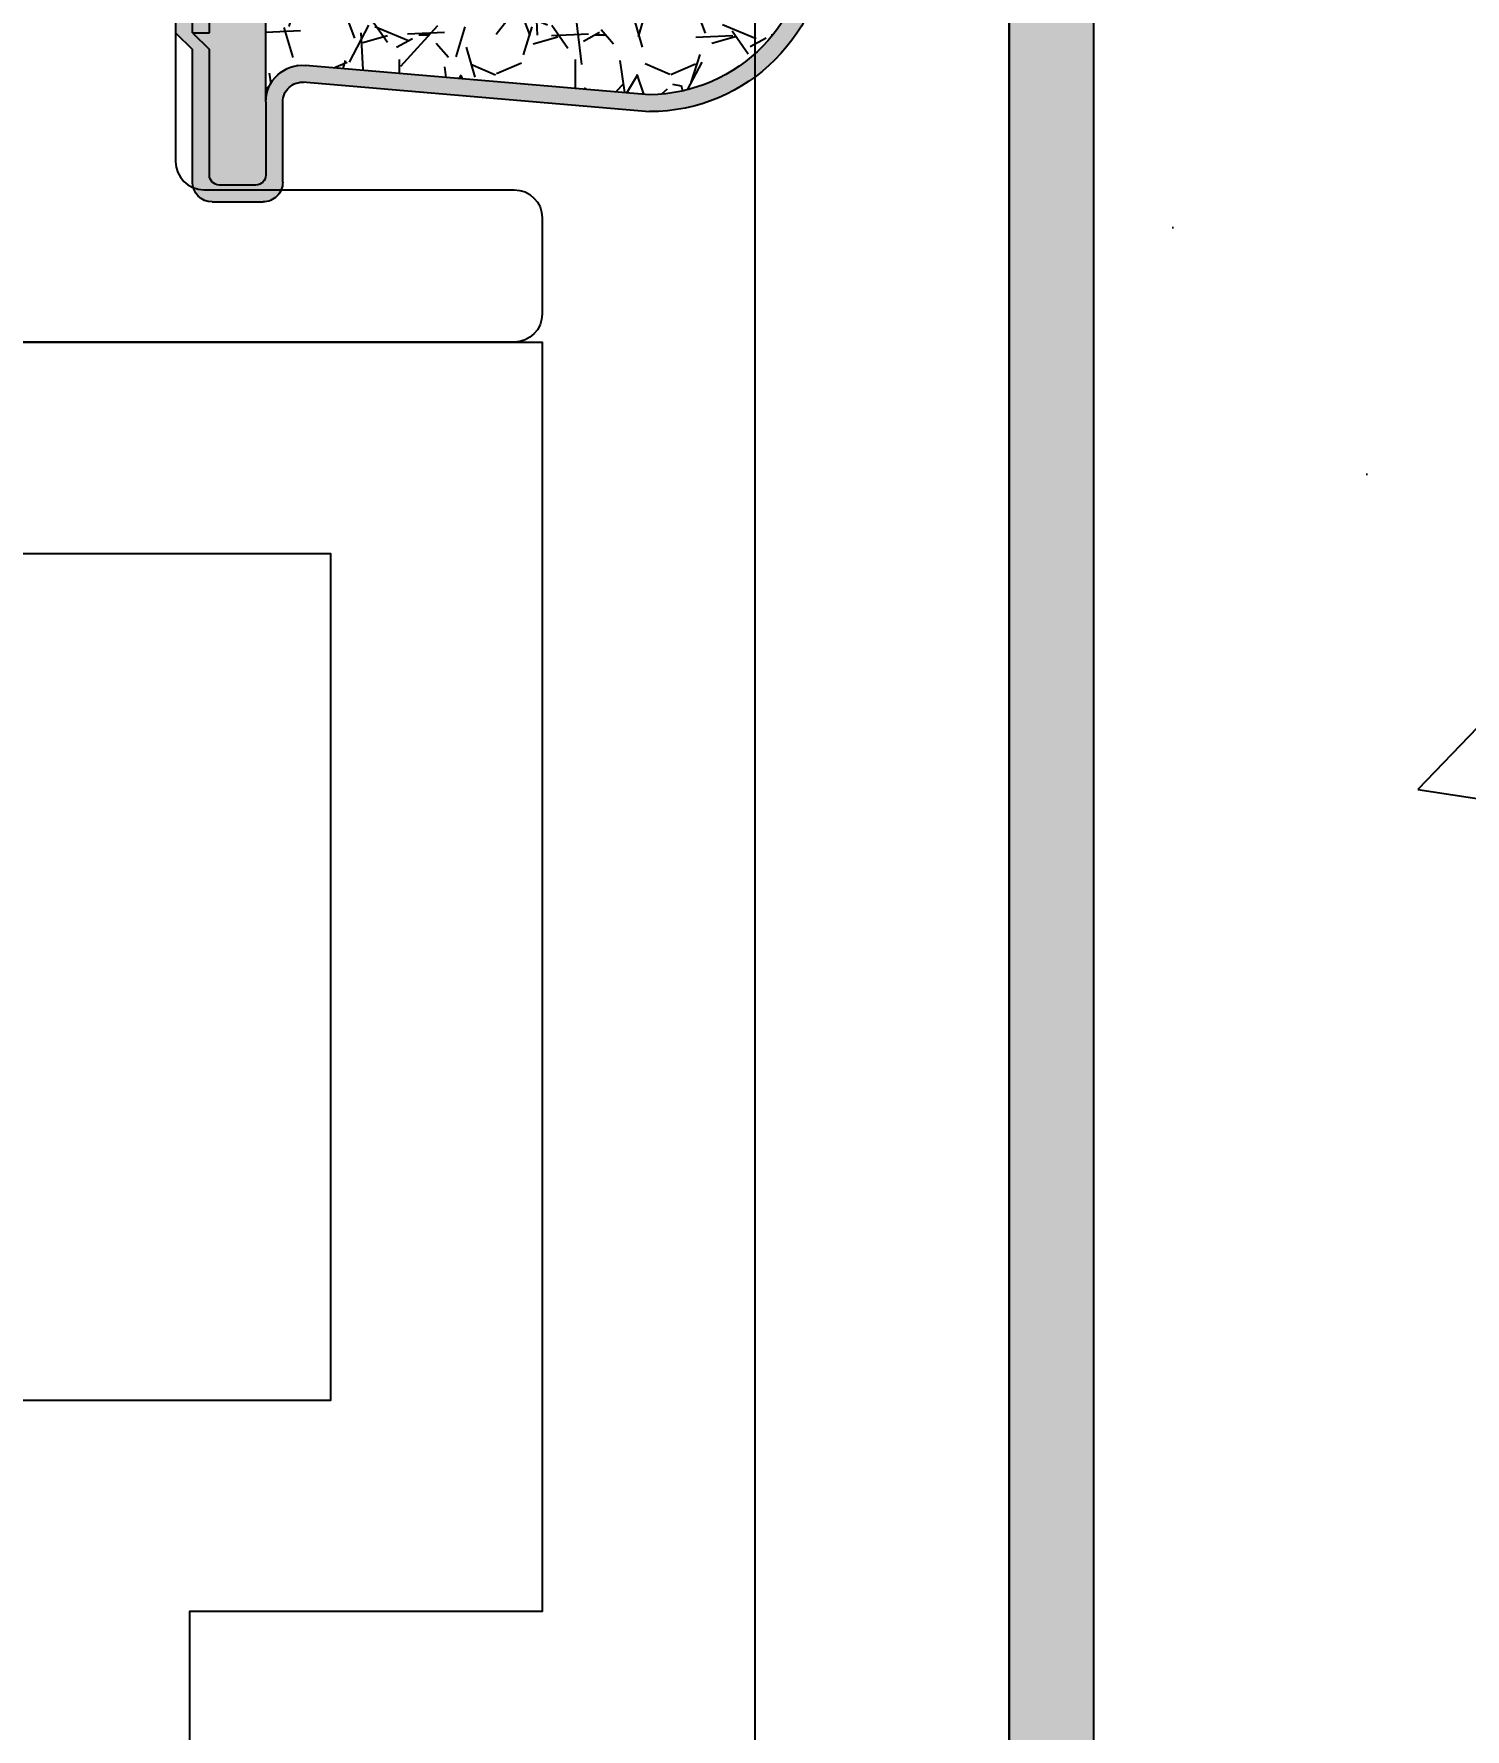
# Model space of a CAD drawing. Extents: x 0 to 79.8, y 0 to 38.2.
# Drawn here: x 26.674 to 27.182, y 29.153 to 29.754 of the extents above; entities that cross this region are included whole.
import ezdxf

# ---------------------------------------------------------------- set-up
doc = ezdxf.new("R2010")
doc.units = 0
doc.header["$MEASUREMENT"] = 0
doc.layers.get('0').update_dxf_attribs({"linetype": 'CONTINUOUS'})
doc.layers.get('DEFPOINTS').update_dxf_attribs({"color": 1, "linetype": 'CONTINUOUS'})
for name, color, linetype in [('DIM', 4, 'CONTINUOUS'), ('FRAME', 1, 'CONTINUOUS'), ('SILL-PAN', 7, 'CONTINUOUS'), ('TEXT', 7, 'CONTINUOUS'), ('TITLE-BLOCK', 7, 'CONTINUOUS'), ('WATERPROOF_MATL', 5, 'CONTINUOUS')]:
    doc.layers.add(name, color=color, linetype=linetype)
doc.styles.get("Standard").update_dxf_attribs({"font": 'simplex.shx'})
doc.dimstyles.new('QUARTER HORIZONTAL', dxfattribs={"dimscale": 4, "dimtxt": 0.06, "dimasz": 0.04999999999999999, "dimexe": 0.06, "dimexo": 0.032, "dimgap": 0.021, "dimtad": 0, "dimtih": 1, "dimtoh": 1, "dimdec": 4, "dimzin": 4, "dimdsep": 46, "dimlunit": 5, "dimtxsty": 'Standard', "dimcen": 0.09, "dimadec": 0, "dimazin": 1, "dimtfac": 1, "dimtdec": 4, "dimtofl": 0, "dimtmove": 0, "dimatfit": 3, "dimfxl": 0, "dimtolj": 1, "dimtzin": 0, "dimarcsym": 0})

# ---------------------------------------------------------------- blocks, each defined once
blk = doc.blocks.new('3774-TRACK_SUPPORT')
at = {"layer": 'TEXT'}
blk.add_lwpolyline([(0.1875000000000568, -0.5510004872076225), (0.8789997968844432, -0.5510004872076225), (0.8789997968844432, -0.2510004872076112), (0.6839997968843932, -0.2510004872076112), (0.6839997968843932, -0.1760004872076226), (0.953999796884375, -0.1760004872075657), (0.953999796884375, -0.6260004872076111), (0.8289997968844887, -0.6260004872076111), (0.8289997968844887, -1.216000487207586), (0.7539997968844432, -1.216000487207586), (0.7539997968844432, -0.6260004872076111), (0.05000000000001138, -0.6260004872076111)], dxfattribs=at)
blk = doc.blocks.new('*U110')
at = {"layer": 'FRAME'}
blk.add_lwpolyline([(1.77800000000002, -0.4746324154476724), (1.77800000000002, -0.6360004872134368, 0.4142135623730951), (1.788000000000011, -0.6460004872134277), (1.898000000000025, -0.6460004872134277, -0.4142135623730951), (1.908000000000015, -0.6560004872134186), (1.908000000000015, -0.6900004872134105, -0.414213562373094), (1.898000000000025, -0.7000004872134014), (1.563461760192126, -0.7000004872134014), (1.467094345619444, -0.7000004872134014), (1.312999999999988, -0.7000004872134014, -0.4142135623730945), (1.302999999999997, -0.6900004872134105), (1.302999999999997, -0.4800000000000182, 0.4142135623730945)], format="xyb", dxfattribs=at)
at = {"layer": 'DIM'}
blk.add_blockref('3774-TRACK_SUPPORT', (0.9539997968844318, -0.5240000000057788), dxfattribs=at)
blk = doc.blocks.new('*U269')
h = blk.add_hatch(color=7)
h.dxf.hatch_style = 1
h.paths.add_polyline_path([(-0.06244228641652898, 0.1619882729286112), (-0.0520159362549512, 0.03959539549218635, -0.4393819219709624), (-0.05899056916341916, 0.03200000000000003), (-0.08744328750798944, 0.03199999999999958, 0.414213562373092), (-0.09444328750798936, 0.02499999999999958), (-0.09444328750798936, 0.006999999999999534, 0.4142135623730894), (-0.08744328750798935, -3.33066907387547e-16), (-0.04044228750799125, 0), (-0.03444328750798856, -0.0060000000000002), (0.03555771249200922, -0.0060000000000002), (0.03555771249200923, -2.775557561562891e-17), (-0.03444328750798852, 0), (-0.04044228750799118, 0.005999999999999645), (-0.08494328750798986, 0.005999999999999617, -0.4142135623730941), (-0.08844328750798985, 0.00949999999999962), (-0.08844328750798985, 0.02249999999999991, -0.414213562373071), (-0.08494328750798988, 0.02599999999999963), (-0.05899056916341897, 0.02600000000000002, 0.4393819219709506), (-0.04603767947626435, 0.0401057344854886), (-0.05644207855980712, 0.1619858380355864, -1.000618141417038), (0.05755671249201022, 0.160705716355984), (0.05755671249201023, 0.152869), (0.04705771705673792, 0.03901089416962103, 0.414459032046027), (0.06005771249200897, 0.02599999999999977), (0.08605771249200875, 0.02599999999999963, -0.4142135623730931), (0.08955771249200875, 0.02249999999999963), (0.08955771249200878, 0.009499999999999814, -0.4142135623731137), (0.08605771249200878, 0.005999999999999589), (-0.03444328750798853, 0.005999999999999645), (-0.03444328750798853, 0), (0.0885567124920108, -3.33066907387547e-16, 0.4142135623730951), (0.09555671249201081, 0.006999999999999673), (0.09555671249201081, 0.02499999999999974, 0.4142135623730885), (0.0885567124920108, 0.03199999999999958), (0.06005771249200895, 0.03199999999999983, -0.4142135623729288), (0.05305771249200897, 0.0389999999999959), (0.0635577124920091, 0.1620000000000135, 1.000093076325736)])
h = blk.add_hatch()
h.set_pattern_fill('GRAVEL', scale=0.0625)
h.set_pattern_definition([(228.012787504, (-0.01399056916341923, 0.08849999999999991), (-0.5000000000000039, -0.5625000000000002), [0.0084085, -0.8324430029421062]), (184.969740728, (-0.01961556916341944, 0.08224999999999982), (0.7499999999999984, 0.06250000000000219), [0.01442925, -1.428495297576875]), (132.510447078, (-0.03399056916341969, 0.08099999999999985), (0.6250000000000073, -0.6874999999999916), [0.01017425, -1.007252037256231]), (267.273689006, (-0.05836556916341973, 0.06537499999999985), (0.06250000000000151, 1.250000000000001), [0.013139875, -1.300847377601812]), (292.833654178, (-0.0589905691634196, 0.0522499999999998), (-0.3124999999999993, 0.7500000000000018), [0.0128846875, -1.275585820505518]), (357.273689006, (-0.05399056916341971, 0.04037499999999983), (-1.250000000000001, 0.0625000000000016), [0.013139875, -1.300847377601812]), (37.6942404667, (-0.04086556916341966, 0.03974999999999984), (-0.8124999999999999, -0.6249999999999983), [0.0173768125, -1.72030303430725]), (72.2553283749, (-0.02711556916341973, 0.05037499999999973), (0.4375000000000017, 1.375), [0.01640549999999999, -1.624145093550837]), (121.429565615, (-0.02211556916341983, 0.06599999999999973), (-0.5000000000000012, 0.8124999999999992), [0.013184375, -1.305254569358062]), (175.236358309, (-0.0289905691634198, 0.07724999999999971), (0.687499999999999, -0.06250000000000237), [0.015052, -0.7375476611745188]), (222.397437798, (-0.04399056916341948, 0.0784999999999999), (-0.7499999999999977, -0.6874999999999982), [0.0194655, -1.927085937799681]), (138.814074834, (0.003509430836579952, 0.06474999999999975), (-0.4375000000000021, 0.375), [0.006643812499999998, -0.6577403007959185]), (171.46923439, (-0.001490569163419941, 0.06912499999999977), (0.8124999999999999, -0.1249999999999997), [0.0126398125, -1.251344463509813]), (225, (-0.01399056916341923, 0.07099999999999984), (-6.938893903907228e-18, -0.06249999999999581), [0.0088388125, -0.07954953514831875]), (203.198590514, (-0.01836556916341969, 0.0784999999999999), (0.3124999999999993, 0.1249999999999985), [0.004759875, -0.4712259441164938]), (291.801409486, (-0.02274056916341927, 0.07662499999999983), (-0.06249999999998024, 0.1875000000000064), [0.0067314375, -0.3298413629459063]), (30.96375653209999, (-0.02024056916341976, 0.07037499999999974), (0.1875000000000033, 0.1249999999999987), [0.0109330625, -0.3535014309278312]), (161.565051177, (-0.01086556916341941, 0.07599999999999973), (0.1250000000000007, -0.06249999999999854), [0.007905687499999998, -0.1897366662605249]), (16.389540334, (-0.0589905691634196, 0.07662499999999983), (0.6249999999999979, 0.1875000000000027), [0.011075, -1.096427821666837]), (70.3461759419, (-0.0483655691634195, 0.07974999999999988), (-0.2500000000000763, -0.6875000000002123), [0.0092913125, -0.9198379842074375]), (293.198590514, (-0.01086556916341941, 0.08849999999999991), (-0.1249999999999982, 0.3124999999999994), [0.0095196875, -0.4664661316164938]), (343.610459666, (-0.007115569163419266, 0.07974999999999988), (-0.6249999999999979, 0.1875000000000027), [0.011075, -1.096427821666812]), (339.44395478, (-0.0589905691634196, 0.03787499999999977), (-0.3125000000000023, 0.1250000000000015), [0.01068, -0.5233202340823435]), (294.775140569, (-0.04899056916341982, 0.03412499999999985), (-0.3125000000000003, 0.6875000000000001), [0.008948625, -0.88591519145475]), (66.8014094864, (-0.01024056916341998, 0.0259999999999998), (0.1249999999999988, 0.3124999999999981), [0.0095196875, -0.4664661316164938]), (17.3540246363, (-0.006490569163419835, 0.03474999999999984), (-0.8124999999999986, -0.2499999999999977), [0.0104769375, -1.03721397589]), (69.44395478040002, (-0.04086556916341966, 0.0259999999999998), (-0.1250000000000004, -0.3124999999999972), [0.005339999999999998, -0.5286602340823435]), (101.309932474, (-0.01399056916341923, 0.0259999999999998), (-0.06249999999999774, 0.2500000000000008), [0.003186875, -0.31550184459955]), (165.963756532, (-0.01461556916341955, 0.02912499999999985), (0.1874999999999974, -0.06250000000000008), [0.0128846875, -0.2448094141011063]), (186.009005957, (-0.02711556916341973, 0.03224999999999978), (0.6250000000000029, 0.06249999999999895), [0.011940625, -1.182120198408925]), (303.690067526, (-0.02024056916341976, 0.06474999999999975), (-0.0624999999999992, 0.1249999999999991), [0.009013874999999996, -0.2163330797165]), (353.157226587, (-0.01524056916341987, 0.05724999999999991), (1.062500000000001, -0.1250000000000033), [0.015737125, -1.557972664001769]), (60.9453959009, (0.0003844308365801297, 0.05537499999999984), (-0.2499999999999985, -0.4374999999999986), [0.006434749999999999, -0.6370421338116875]), (90, (0.003509430836579952, 0.06099999999999983), (-0.06249999999999999, 0.0625), [0.00375, -0.05875]), (120.256437164, (-0.02836556916341948, 0.03412499999999985), (0.2500000000000006, -0.4375000000000005), [0.00868275, -0.8595949993406126]), (48.01278750420001, (-0.03274056916341994, 0.0416249999999998), (0.5, 0.5624999999999984), [0.016817, -0.8240345029421061]), (0, (-0.02149056916341952, 0.05412499999999987), (0.0625, 0.0625), [0.01625, -0.04625]), (325.3048464690001, (-0.005240569163419195, 0.05412499999999987), (0.6250000000000087, -0.4374999999999891), [0.009882124999999997, -0.9783296438026248]), (254.054604099, (0.00288443083658052, 0.04849999999999988), (-0.06250000000000236, -0.2500000000000003), [0.009100125, -0.4459067430800313]), (207.645975364, (0.0003844308365801297, 0.03974999999999984), (-1.187499999999997, -0.625000000000003), [0.0148165625, -1.466842136391212]), (175.42607874, (-0.01274056916341948, 0.03287499999999977), (-0.8124999999999971, 0.06250000000000008), [0.0156749375, -1.551817087998056])])
h.paths.add_polyline_path([(-0.04603767947626435, 0.0401057344854886, -0.439381921970955), (-0.05899056916341917, 0.02600000000000004), (0.06005771249200896, 0.02599999999999981, -0.4144590320460285), (0.04705771705673792, 0.03901089416962114), (0.05755671249201022, 0.152869), (0.05755671249201022, 0.1607057163559876, 1.000618141418011), (-0.05644207855980712, 0.1619858380355864)])
h = blk.add_hatch(color=7)
h.dxf.hatch_style = 1
h.paths.add_polyline_path([(0.08605771249200878, 0.00599999999999962, 0.4142135623730953), (0.08955771249200878, 0.009499999999999622), (0.08955771249200878, 0.02249999999999944, 0.4142135623731117), (0.08605771249200878, 0.02599999999999963), (-0.05894328750799005, 0.02599999999999991), (-0.08494328750798985, 0.02599999999999963, 0.4142135623730956), (-0.08844328750798985, 0.02249999999999963), (-0.08844328750798985, 0.009499999999999339, 0.4142135623730704), (-0.08494328750798986, 0.00599999999999962), (-0.04044228750799117, 0.005999999999999673), (-0.03444328750798853, 0), (-0.03444328750798853, 0.005999999999999671)])
for p, q in [((-0.062443287507989, 0.162), (-0.0519432875079886, 0.03899999999999981)), ((-0.05644328750798877, 0.162), (-0.04603767947626469, 0.04010573448548871)), ((0.06355771249200792, 0.162), (0.0530577124920093, 0.03899999999999981)), ((0.05755671249201022, 0.1607619999999993), (0.05755671249201022, 0.152869)), ((0.05755671249201022, 0.152869), (0.04705671249200982, 0.03899999999999981)), ((-0.08744328750798935, 0.0319999999999997), (-0.05894328750799005, 0.0319999999999997)), ((0.06005771249200897, 0.0319999999999997), (0.0885567124920108, 0.0319999999999997)), ((-0.09444328750798903, 0.006999999999999673), (-0.09444328750798903, 0.02499999999999958)), ((-0.05899056916341916, 0.02600000000000002), (-0.08494328750798985, 0.02599999999999991)), ((-0.05894328750799005, 0.02599999999999991), (0.08605771249200878, 0.02599999999999991)), ((0.09555671249201048, 0.02499999999999958), (0.09555671249201048, 0.006999999999999673)), ((-0.0884432875079888, 0.02249999999999963), (-0.0884432875079888, 0.00949999999999962)), ((0.0895577124920095, 0.00949999999999962), (0.0895577124920095, 0.02249999999999963)), ((-0.08744328750798935, 0), (-0.04044228750799128, 0)), ((-0.08494328750798985, 0.005999999999999783), (-0.04044228750799128, 0.005999999999999672)), ((-0.03444328750798853, 0), (-0.04044228750799128, 0.005999999999999783)), ((-0.03444328750798853, -0.006000000000000227), (-0.04044228750799128, 0)), ((-0.03444328750798853, 0.005999999999999672), (0.08605771249200878, 0.005999999999999783)), ((-0.03444328750798853, 0), (-0.03444328750798853, 0.005999999999999783)), ((-0.03444328750798853, 0), (0.0885567124920108, 0)), ((0.03555771249200923, -0.006000000000000227), (0.03555771249200923, 0)), ((0.03555771249200923, -0.006000000000000227), (-0.03444328750798853, -0.006000000000000227))]:
    blk.add_line(p, q)
for centre, radius, start, end in [((0.0005577124920090881, 0.162), 0.063, 0, 180), ((0.0005577124920090881, 0.1613809999999997), 0.057003, 359.37793, 179.377914), ((-0.05899056916341916, 0.03900000000000003), 0.013, 270, 4.879273783006067), ((-0.05899056916341916, 0.03900000000000003), 0.007000000000000001, 270, 4.879273783006067), ((0.06005771249200897, 0.03899999999999981), 0.013, 180, 270), ((0.06005771249200897, 0.03899999999999981), 0.007, 180, 270.000061), ((-0.08744328750798935, 0.02499999999999958), 0.007, 90.00000000000001, 180.000015), ((-0.08494328750798985, 0.02249999999999963), 0.0035, 90.00000000000001, 179.999985), ((-0.08744328750798935, 0.006999999999999673), 0.007, 180, 270), ((-0.08494328750798985, 0.00949999999999962), 0.0035, 180, 270), ((0.08605771249200878, 0.00949999999999962), 0.0035, 270, 0), ((0.0885567124920108, 0.006999999999999673), 0.007, 270, 0)]:
    blk.add_arc(centre, radius, start, end)
at = {"extrusion": (0, 0, -1)}
for centre, radius, end in [((-0.0885567124920108, 0.02499999999999958), 0.007, 179.999985), ((-0.08605771249200878, 0.02249999999999963), 0.0035, 180.000015)]:
    blk.add_arc(centre, radius, 90.00000000000001, end, dxfattribs=at)
blk = doc.blocks.new('*D274')
at = {"layer": 'DEFPOINTS', "color": 0}
for p in [(28.17262570289314, 29.91702125751255), (27.01988212004035, 28.51452125751258), (28.82483635084655, 28.51452125751258)]:
    blk.add_point(p, dxfattribs=at)
at = {"layer": 'TITLE-BLOCK', "color": 0, "lineweight": -2}
for p, q in [((28.30062570289314, 29.91702125751255), (29.06483635084655, 29.91702125751255)), ((28.82483635084655, 29.71702125751255), (28.82483635084655, 29.57977125751257)), ((28.82483635084655, 28.71452125751258), (28.82483635084655, 28.85177125751256)), ((27.14788212004035, 28.51452125751258), (29.06483635084656, 28.51452125751258))]:
    blk.add_line(p, q, dxfattribs=at)
at = {"layer": 'TITLE-BLOCK', "color": 0}
for points in [[(28.79150301751322, 29.71702125751255), (28.85816968417989, 29.71702125751255), (28.82483635084655, 29.91702125751255)], [(28.79150301751322, 28.71452125751258), (28.85816968417989, 28.71452125751258), (28.82483635084655, 28.51452125751258)]]:
    blk.add_solid(points, dxfattribs=at)
at = {"layer": 'TITLE-BLOCK', "color": 0, "insert": (28.82483635084656, 29.21577125751255), "char_height": 0.24, "attachment_point": 5}
blk.add_mtext('\\A1;1{\\H1x;\\S3/8;}"', dxfattribs=at)

msp = doc.modelspace()

# ---------------------------------------------------------------- hatches: boundary and pattern name
at = {"layer": 'TITLE-BLOCK'}
h = msp.add_hatch(dxfattribs=at)
h.set_pattern_fill('AR-CONC', color=256, scale=0.1, style=0)
h.set_pattern_definition([(49.99999999999999, (95.20924991971958, 29.92362704895003), (0.7172601826007535, -0.06275213498259512), [0.07500000000000001, -0.8250000000000001]), (355, (95.20924991971958, 29.92362704895003), (-0.138751333613, 0.7521921337000119), [0.06, -0.66]), (100.4514, (95.26902159971957, 29.91839770895003), (0.5785093817140216, 0.6894395420609536), [0.06374018999999975, -0.7011421119999979]), (46.18420000000002, (95.20924991971958, 30.12362704895003), (1.067241048625645, -0.1655190143290181), [0.1124999999999998, -1.237499999999997]), (96.6356, (95.29818666471954, 30.10983374195003), (0.9346627055487033, 0.9741178709004418), [0.095610288, -1.051713]), (351.1842, (95.20924991971958, 30.12362704895003), (0.9346619451336272, 0.9741186009253247), [0.09000000000000001, -0.9900000000000001]), (21, (95.3092499197196, 30.07362704895003), (0.5969070521184617, -0.4026188906653388), [0.07500000000000001, -0.8250000000000001]), (326.0000000000001, (95.3092499197196, 30.07362704895003), (0.2433153319215817, 0.7251500450468531), [0.06, -0.66]), (71.4514, (95.35899215271957, 30.04007544295003), (0.84022262858149, 0.3225304967099524), [0.06374019000000002, -0.701142112]), (37.50000000000001, (95.20924991971958, 29.92362704895003), (0.01215985531729067, 0.3328938538313115), [0, -0.652, 0, -0.67, 0, -0.6625000000000001]), (7.499999999999999, (95.20924991971958, 29.92362704895003), (0.2630695374421486, 0.3944117118823602), [0, -0.382, 0, -0.637, 0, -0.2525]), (327.5, (94.98624991971957, 29.92362704895003), (0.5338224361724091, -0.0225548717343798), [0, -0.25, 0, -0.78, 0, -1.035]), (317.5, (94.8862499197196, 29.92362704895003), (0.5831861693423862, 0.1001049823323176), [0, -0.325, 0, -0.518, 0, -0.735])])
h.paths.add_polyline_path([(20.93488212004024, 28.48452125751255), (20.93488212004024, 29.91702125751254), (19.81213853718754, 29.91702125751254), (19.78905378768906, 29.54850516344177), (19.90812576569959, 29.17761745863182), (19.91234955929872, 28.72812854685084), (20.24818511511097, 27.44831252893768), (20.9221349738215, 26.7117446926873), (23.62467579361049, 26.33880480531882), (27.04929128474635, 26.45896752684254), (27.78301059382608, 27.20471871949418), (28.04630092016529, 28.01885563655619), (28.17056750193294, 28.96595609321221), (28.15547630552493, 29.84662009354334), (28.17262570289313, 29.91702125751254), (27.04988212004042, 29.91702125751254), (27.04988212004042, 28.48452125751256), (26.93163212004049, 28.48452125751256), (26.93163212004049, 28.08081338042909), (27.08029608392036, 27.93214941654918), (26.99089313335389, 27.75586539057383), (27.11444068940159, 27.60500637945495), (26.97185307852419, 27.44157707031104), (27.09511005750437, 27.24546135458002), (27.02055324120261, 26.92201019952711), (26.67965837439436, 26.9616994742014), (26.33010504040294, 26.77975836972117), (26.14618360731674, 26.84446294603386), (25.83176567399187, 26.75632195925387), (25.61222049910089, 26.94052087166047), (25.00661453200109, 26.79252296487721), (24.78001495342869, 26.95881316308396), (24.84804139119115, 27.26373345625962), (24.70049129012659, 27.43246144790805), (24.79705906673348, 27.7838075131391), (24.72302152328143, 27.90535070281874), (24.86913212004043, 28.08081338042913), (24.86913212004049, 28.48452125751256)])
at = {"layer": 'WATERPROOF_MATL'}
msp.add_hatch(color=7, dxfattribs=at).paths.add_polyline_path([(20.96488212004033, 29.91702125751254), (20.96488212004022, 28.51452125751256), (27.01988212004034, 28.51452125751256), (27.01988212004034, 29.91702125751254), (27.04988212004042, 29.91702125751254), (27.04988212004042, 28.48452125751253), (20.93488212004024, 28.48452125751253), (20.93488212004024, 29.91702125751254)])

# ---------------------------------------------------------------- linework, layer by layer
at = {"layer": 'SILL-PAN', "color": 7}
msp.add_lwpolyline([(20.96488212004033, 29.91702125751254), (21.05488212004036, 29.91702125751254), (21.05488212004036, 28.60452125751254), (26.9298821200403, 28.60452125751254), (26.9298821200403, 29.91702125751254), (27.01988212004034, 29.91702125751254), (27.01988212004034, 28.51452125751256), (20.96488212004022, 28.51452125751256)], close=True, dxfattribs=at)
at = {"layer": 'WATERPROOF_MATL', "color": 7}
msp.add_lwpolyline([(20.96488212004033, 29.91702125751254), (20.96488212004022, 28.51452125751256), (27.01988212004034, 28.51452125751256), (27.01988212004034, 29.91702125751254), (27.04988212004042, 29.91702125751254), (27.04988212004042, 28.48452125751253), (20.93488212004024, 28.48452125751253), (20.93488212004024, 29.91702125751254)], close=True, dxfattribs=at)

# ---------------------------------------------------------------- block references
at = {"xscale": -1, "rotation": 270}
msp.add_blockref('*U269', (26.73038232315593, 29.78914759368992), dxfattribs=at)
at = {"layer": 'DIM'}
msp.add_blockref('*U110', (24.94638232315589, 30.34502125751248), dxfattribs=at)

# ---------------------------------------------------------------- dimensions: what is measured, and where the dimension line sits
at = {"layer": 'TITLE-BLOCK'}
dim = msp.add_linear_dim(base=(28.82483635084655, 28.51452125751258), p1=(28.17262570289313, 29.91702125751254), p2=(27.01988212004034, 28.51452125751256), angle=90, dimstyle='QUARTER HORIZONTAL', override={"dimpost": '"'}, dxfattribs=at)
dim.commit()
dim.dimension.update_dxf_attribs({"geometry": '*D274', "text_midpoint": (28.82483635084656, 29.21577125751255)})

doc.saveas('drawing.dxf')
